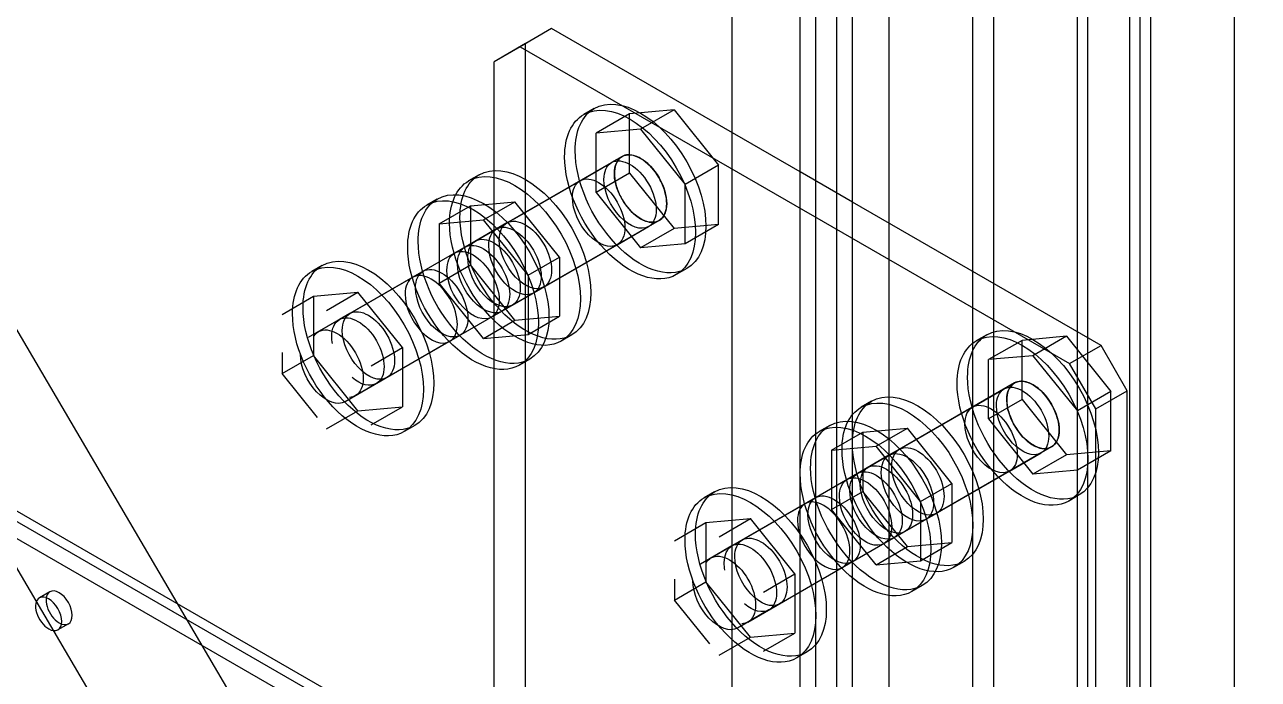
# Model space of a CAD drawing. Extents: x 0 to 316, y 0 to 723.
# Drawn here: x 187.24 to 220.58, y 220.55 to 238.26 of the extents above; entities that cross this region are included whole.
import ezdxf

# ---------------------------------------------------------------- set-up
doc = ezdxf.new("R2010")
doc.units = 0
doc.layers.get('0').update_dxf_attribs({"linetype": 'CONTINUOUS'})

msp = doc.modelspace()

# ---------------------------------------------------------------- linework, layer by layer
at = {"color": 253}
for p, q in [((212.86, 205.456), (212.86, 384.433)), ((213.426, 205.456), (213.426, 384.433)), ((215.689, 204.149), (215.689, 383.127)), ((215.689, 203.823), (215.689, 382.799)), ((217.103, 203.006), (217.103, 381.984)), ((217.668, 203.006), (217.668, 381.984)), ((206.354, 201.701), (206.354, 380.675)), ((219.931, 201.701), (219.931, 380.675)), ((99.0713, 379.917), (297.841, 41.1028)), ((96.2424, 378.284), (295.013, 39.4698)), ((210.597, 199.251), (210.597, 378.227)), ((215.972, 207.742), (215.972, 257.549)), ((209.183, 200.068), (209.183, 254.445)), ((208.617, 200.068), (208.617, 253.792)), ((217.386, 206.925), (217.386, 252.479)), ((206.354, 201.373), (206.354, 248.555)), ((208.194, 234.279), (208.194, 245.422)), ((209.608, 233.462), (209.608, 243.01)), ((210.597, 198.924), (210.597, 241.323)), ((201.476, 238.157), (200.627, 237.666)), ((201.476, 238.157), (200.769, 237.749)), ((208.194, 234.279), (201.476, 238.157)), ((200.769, 237.749), (199.92, 237.258)), ((200.769, 212.437), (200.769, 237.749)), ((200.627, 237.666), (199.92, 237.258)), ((200.627, 237.666), (215.477, 229.093)), ((212.86, 197.618), (212.86, 237.466)), ((199.92, 211.948), (199.92, 237.258)), ((213.426, 197.618), (213.426, 236.502)), ((202.63, 235.995), (202.347, 235.831)), ((203.583, 235.847), (202.678, 235.325)), ((204.785, 235.955), (203.583, 235.847)), ((203.583, 234.244), (203.583, 235.847)), ((204.785, 235.955), (203.879, 235.432)), ((204.785, 235.955), (205.988, 234.459)), ((203.879, 235.432), (202.678, 235.325)), ((203.879, 235.432), (205.082, 233.937)), ((202.678, 233.722), (202.678, 235.325)), ((203.381, 234.695), (197.724, 231.429)), ((202.249, 234.042), (203.097, 234.532)), ((203.381, 234.695), (203.097, 234.532)), ((205.988, 234.459), (205.082, 233.937)), ((205.988, 232.857), (205.988, 234.459)), ((199.519, 234.198), (199.235, 234.035)), ((203.583, 234.244), (202.678, 233.722)), ((203.583, 234.244), (204.785, 232.749)), ((209.608, 233.462), (208.194, 234.279)), ((208.194, 207.334), (208.194, 234.279)), ((199.42, 232.409), (202.249, 234.042)), ((202.678, 233.722), (203.879, 232.227)), ((205.082, 232.335), (205.082, 233.937)), ((198.388, 233.545), (198.104, 233.382)), ((199.283, 233.365), (200.485, 233.473)), ((199.638, 232.982), (200.485, 233.473)), ((201.688, 231.977), (200.485, 233.473)), ((209.608, 206.517), (209.608, 233.462)), ((216.326, 229.584), (209.608, 233.462)), ((198.435, 232.875), (199.283, 233.365)), ((199.283, 233.365), (199.283, 231.763)), ((198.435, 232.875), (199.638, 232.982)), ((198.435, 232.875), (198.435, 231.272)), ((204.38, 232.963), (198.723, 229.697)), ((199.987, 232.736), (199.137, 232.246)), ((200.84, 231.487), (199.638, 232.982)), ((200.269, 232.9), (199.987, 232.736)), ((203.248, 232.31), (204.097, 232.8)), ((204.785, 232.749), (203.879, 232.227)), ((204.38, 232.963), (204.097, 232.8)), ((205.988, 232.857), (204.785, 232.749)), ((205.988, 232.857), (205.082, 232.335)), ((199.137, 232.246), (198.855, 232.082)), ((200.42, 230.677), (203.248, 232.31)), ((205.082, 232.335), (203.879, 232.227)), ((195.276, 231.749), (194.994, 231.585)), ((198.435, 231.272), (199.283, 231.763)), ((200.485, 230.268), (199.283, 231.763)), ((200.84, 231.487), (201.688, 231.977)), ((201.688, 231.977), (201.688, 230.375)), ((197.724, 231.429), (194.895, 229.796)), ((195.177, 229.959), (198.006, 231.593)), ((200.84, 231.487), (200.84, 229.884)), ((205.131, 231.665), (204.847, 231.501)), ((199.638, 229.777), (198.435, 231.272)), ((201.269, 231.167), (200.986, 231.003)), ((194.193, 230.426), (195.041, 230.915)), ((195.041, 230.915), (196.244, 231.024)), ((195.041, 230.915), (195.041, 229.314)), ((195.395, 230.533), (196.244, 231.024)), ((197.445, 229.527), (196.244, 231.024)), ((200.986, 231.003), (200.138, 230.513)), ((196.026, 230.449), (195.743, 230.287)), ((200.138, 230.513), (199.854, 230.35)), ((195.743, 230.287), (194.895, 229.796)), ((199.638, 229.777), (200.485, 230.268)), ((200.485, 230.268), (201.688, 230.375)), ((200.84, 229.884), (201.688, 230.375)), ((196.178, 228.228), (199.007, 229.861)), ((199.638, 229.777), (200.84, 229.884)), ((202.019, 229.868), (201.737, 229.704)), ((213.236, 229.871), (212.954, 229.708)), ((214.19, 229.723), (213.285, 229.201)), ((215.392, 229.832), (214.19, 229.723)), ((214.19, 228.121), (214.19, 229.723)), ((215.392, 229.832), (214.486, 229.308)), ((215.392, 229.832), (216.593, 228.335)), ((194.193, 229.391), (194.193, 228.823)), ((198.723, 229.697), (195.895, 228.064)), ((196.596, 229.037), (197.445, 229.527)), ((197.445, 229.527), (197.445, 227.925)), ((215.477, 229.093), (216.326, 229.584)), ((217.033, 228.359), (216.326, 229.584)), ((194.193, 228.823), (195.041, 229.314)), ((196.244, 227.817), (195.041, 229.314)), ((200.888, 229.215), (200.605, 229.05)), ((214.486, 229.308), (213.285, 229.201)), ((213.285, 227.598), (213.285, 229.201)), ((214.486, 229.308), (215.689, 227.813)), ((216.184, 227.87), (215.477, 229.093)), ((195.148, 227.633), (194.193, 228.823)), ((197.026, 228.717), (196.744, 228.554)), ((196.744, 228.554), (195.895, 228.064)), ((213.987, 228.571), (208.329, 225.305)), ((212.856, 227.918), (213.703, 228.408)), ((213.987, 228.571), (213.703, 228.408)), ((181.379, 228.367), (213.34, 209.915)), ((210.125, 228.075), (209.842, 227.911)), ((214.19, 228.121), (213.285, 227.598)), ((214.19, 228.121), (215.392, 226.625)), ((216.593, 228.335), (215.689, 227.813)), ((216.184, 227.87), (217.033, 228.359)), ((216.593, 226.733), (216.593, 228.335)), ((217.033, 203.047), (217.033, 228.359)), ((195.395, 227.327), (196.244, 227.817)), ((196.244, 227.817), (197.445, 227.925)), ((196.596, 227.435), (197.445, 227.925)), ((210.027, 226.285), (212.856, 227.918)), ((215.689, 226.211), (215.689, 227.813)), ((216.184, 202.558), (216.184, 227.87)), ((197.776, 227.417), (197.493, 227.255)), ((208.995, 227.422), (208.711, 227.258)), ((213.285, 227.598), (214.486, 226.102)), ((209.042, 226.751), (209.89, 227.241)), ((209.89, 227.241), (211.092, 227.349)), ((209.89, 227.241), (209.89, 225.638)), ((210.245, 226.859), (211.092, 227.349)), ((212.295, 225.854), (211.092, 227.349)), ((209.042, 226.751), (210.245, 226.859)), ((209.042, 226.751), (209.042, 225.148)), ((214.986, 226.839), (209.33, 223.573)), ((211.446, 225.363), (210.245, 226.859)), ((210.876, 226.775), (210.593, 226.613)), ((214.986, 226.839), (214.704, 226.676)), ((216.593, 226.733), (215.392, 226.625)), ((216.593, 226.733), (215.689, 226.211)), ((210.593, 226.613), (209.744, 226.122)), ((213.855, 226.186), (214.704, 226.676)), ((215.392, 226.625), (214.486, 226.102)), ((209.744, 226.122), (209.462, 225.958)), ((211.027, 224.553), (213.855, 226.186)), ((215.689, 226.211), (214.486, 226.102)), ((211.446, 225.363), (212.295, 225.854)), ((212.295, 225.854), (212.295, 224.251)), ((205.883, 225.625), (205.599, 225.461)), ((205.784, 223.836), (208.613, 225.469)), ((209.042, 225.148), (209.89, 225.638)), ((211.092, 224.143), (209.89, 225.638)), ((215.736, 225.541), (215.453, 225.377)), ((219.931, 201.373), (219.931, 225.414)), ((207.841, 212.802), (186.628, 225.049)), ((208.329, 225.305), (205.501, 223.672)), ((210.245, 223.653), (209.042, 225.148)), ((211.446, 225.363), (211.446, 223.76)), ((204.8, 224.302), (205.648, 224.792)), ((205.648, 224.792), (206.851, 224.9)), ((205.648, 224.792), (205.648, 223.19)), ((206.001, 224.409), (206.851, 224.9)), ((208.052, 223.405), (206.851, 224.9)), ((211.592, 224.881), (210.743, 224.39)), ((211.875, 225.043), (211.592, 224.881)), ((207.641, 212.456), (186.428, 224.703)), ((210.743, 224.39), (210.461, 224.226)), ((206.35, 224.163), (205.501, 223.672)), ((206.633, 224.325), (206.35, 224.163)), ((210.245, 223.653), (211.092, 224.143)), ((211.092, 224.143), (212.295, 224.251)), ((211.446, 223.76), (212.295, 224.251)), ((206.784, 222.104), (209.612, 223.737)), ((210.245, 223.653), (211.446, 223.76)), ((212.626, 223.744), (212.342, 223.581)), ((209.33, 223.573), (206.502, 221.94)), ((207.203, 222.914), (208.052, 223.405)), ((208.052, 223.405), (208.052, 221.801)), ((204.8, 223.267), (204.8, 222.699)), ((204.8, 222.699), (205.648, 223.19)), ((206.851, 221.693), (205.648, 223.19)), ((211.495, 223.092), (211.211, 222.927)), ((187.916, 222.922), (187.634, 222.758)), ((205.755, 221.51), (204.8, 222.699)), ((207.349, 222.431), (206.502, 221.94)), ((207.633, 222.593), (207.349, 222.431)), ((188.416, 222.056), (188.134, 221.892)), ((206.851, 221.693), (208.052, 221.801)), ((207.203, 221.312), (208.052, 221.801)), ((206.001, 221.203), (206.851, 221.693)), ((208.383, 221.294), (208.1, 221.131))]:
    msp.add_line(p, q, dxfattribs=at)
for points in [[(202.63, 235.995), (203.32, 236.393), (204.44, 235.747), (205.131, 234.55)], [(202.347, 235.831), (203.037, 236.23), (204.156, 235.584), (204.847, 234.388)], [(201.829, 234.687), (201.829, 235.228), (202.016, 235.639), (202.347, 235.831)], [(202.113, 234.849), (202.113, 235.391), (202.299, 235.803), (202.63, 235.995)], [(203.204, 232.335), (202.543, 233.032), (202.113, 234.024), (202.113, 234.849)], [(203.381, 234.695), (203.656, 234.855), (204.104, 234.596), (204.38, 234.118)], [(203.744, 234.709), (203.606, 234.757), (203.48, 234.753), (203.381, 234.695)], [(199.235, 234.035), (199.926, 234.433), (201.046, 233.787), (201.737, 232.591)], [(199.519, 234.198), (200.21, 234.597), (201.329, 233.951), (202.019, 232.755)], [(202.92, 232.17), (202.26, 232.868), (201.829, 233.861), (201.829, 234.687)], [(202.89, 234.074), (202.89, 234.291), (202.964, 234.455), (203.097, 234.532)], [(202.89, 234.074), (202.89, 234.291), (202.964, 234.455), (203.097, 234.532)], [(203.097, 234.532), (203.374, 234.691), (203.822, 234.433), (204.097, 233.955)], [(203.097, 234.532), (203.374, 234.691), (203.822, 234.433), (204.097, 233.955)], [(203.172, 234.237), (203.172, 234.454), (203.247, 234.619), (203.381, 234.695)], [(203.211, 234.48), (203.186, 234.41), (203.172, 234.327), (203.172, 234.237)], [(203.346, 234.673), (203.287, 234.629), (203.241, 234.563), (203.211, 234.48)], [(203.381, 234.695), (203.368, 234.688), (203.357, 234.681), (203.346, 234.673)], [(204.016, 234.553), (203.926, 234.625), (203.834, 234.677), (203.744, 234.709)], [(204.413, 234.057), (204.311, 234.254), (204.17, 234.429), (204.016, 234.553)], [(204.847, 234.388), (205.537, 233.192), (205.537, 231.899), (204.847, 231.501)], [(205.131, 234.55), (205.82, 233.355), (205.82, 232.063), (205.131, 231.665)], [(199.001, 233.054), (199.001, 233.595), (199.187, 234.006), (199.519, 234.198)], [(202.249, 234.042), (202.525, 234.202), (202.972, 233.943), (203.248, 233.464)], [(202.249, 234.042), (202.525, 234.202), (202.972, 233.943), (203.248, 233.464)], [(203.327, 233.068), (203.062, 233.347), (202.89, 233.744), (202.89, 234.074)], [(203.327, 233.068), (203.062, 233.347), (202.89, 233.744), (202.89, 234.074)], [(203.609, 233.232), (203.345, 233.51), (203.172, 233.907), (203.172, 234.237)], [(203.172, 234.237), (203.172, 234.147), (203.186, 234.05), (203.211, 233.95)], [(204.38, 234.118), (204.657, 233.639), (204.657, 233.123), (204.38, 232.963)], [(204.549, 233.708), (204.519, 233.826), (204.473, 233.944), (204.413, 234.057)], [(198.104, 233.382), (198.795, 233.78), (199.915, 233.134), (200.605, 231.938)], [(198.388, 233.545), (199.078, 233.944), (200.197, 233.298), (200.888, 232.102)], [(198.719, 232.89), (198.719, 233.431), (198.905, 233.843), (199.235, 234.035)], [(202.041, 233.584), (202.041, 233.801), (202.116, 233.966), (202.249, 234.042)], [(202.041, 233.584), (202.041, 233.801), (202.116, 233.966), (202.249, 234.042)], [(203.211, 233.95), (203.241, 233.834), (203.287, 233.715), (203.346, 233.601)], [(204.097, 233.955), (204.373, 233.477), (204.373, 232.959), (204.097, 232.8)], [(204.097, 233.955), (204.373, 233.477), (204.373, 232.959), (204.097, 232.8)], [(197.87, 232.4), (197.87, 232.942), (198.056, 233.353), (198.388, 233.545)], [(202.478, 232.578), (202.213, 232.857), (202.041, 233.253), (202.041, 233.584)], [(202.478, 232.578), (202.213, 232.857), (202.041, 233.253), (202.041, 233.584)], [(203.248, 233.464), (203.525, 232.986), (203.525, 232.47), (203.248, 232.31)], [(203.248, 233.464), (203.525, 232.986), (203.525, 232.47), (203.248, 232.31)], [(203.346, 233.601), (203.449, 233.404), (203.59, 233.23), (203.744, 233.106)], [(204.549, 233.178), (204.6, 233.32), (204.6, 233.507), (204.549, 233.708)], [(197.587, 232.237), (197.587, 232.778), (197.773, 233.19), (198.104, 233.382)], [(200.092, 230.537), (199.431, 231.235), (199.001, 232.228), (199.001, 233.054)], [(200.269, 232.9), (200.545, 233.058), (200.992, 232.8), (201.269, 232.322)], [(204.097, 232.8), (203.895, 232.683), (203.591, 232.789), (203.327, 233.068)], [(204.097, 232.8), (203.895, 232.683), (203.591, 232.789), (203.327, 233.068)], [(204.38, 232.963), (204.178, 232.847), (203.874, 232.952), (203.609, 233.232)], [(203.744, 233.106), (203.834, 233.034), (203.926, 232.981), (204.016, 232.949)], [(204.413, 232.985), (204.473, 233.031), (204.519, 233.095), (204.549, 233.178)], [(199.81, 230.375), (199.149, 231.071), (198.719, 232.064), (198.719, 232.89)], [(199.778, 232.278), (199.778, 232.494), (199.853, 232.66), (199.987, 232.736)], [(199.778, 232.278), (199.778, 232.494), (199.853, 232.66), (199.987, 232.736)], [(199.987, 232.736), (200.262, 232.895), (200.71, 232.636), (200.986, 232.158)], [(199.987, 232.736), (200.262, 232.895), (200.71, 232.636), (200.986, 232.158)], [(200.062, 232.441), (200.062, 232.658), (200.136, 232.822), (200.269, 232.9)], [(202.019, 232.755), (202.709, 231.559), (202.709, 230.266), (202.019, 229.868)], [(204.016, 232.949), (204.154, 232.901), (204.281, 232.906), (204.38, 232.963)], [(204.38, 232.963), (204.392, 232.97), (204.403, 232.977), (204.413, 232.985)], [(198.961, 229.884), (198.3, 230.582), (197.87, 231.575), (197.87, 232.4)], [(199.137, 232.246), (199.413, 232.405), (199.861, 232.147), (200.138, 231.669)], [(199.137, 232.246), (199.413, 232.405), (199.861, 232.147), (200.138, 231.669)], [(199.213, 231.951), (199.213, 232.168), (199.288, 232.333), (199.42, 232.409)], [(199.42, 232.409), (199.695, 232.569), (200.144, 232.31), (200.42, 231.831)], [(200.498, 231.435), (200.235, 231.714), (200.062, 232.111), (200.062, 232.441)], [(201.737, 232.591), (202.426, 231.395), (202.426, 230.104), (201.737, 229.704)], [(203.248, 232.31), (203.047, 232.194), (202.742, 232.299), (202.478, 232.578)], [(203.248, 232.31), (203.047, 232.194), (202.742, 232.299), (202.478, 232.578)], [(195.276, 231.749), (195.967, 232.147), (197.086, 231.501), (197.776, 230.305)], [(198.679, 229.722), (198.017, 230.418), (197.587, 231.411), (197.587, 232.237)], [(198.647, 231.625), (198.647, 231.841), (198.721, 232.006), (198.855, 232.082)], [(198.855, 232.082), (199.131, 232.242), (199.578, 231.983), (199.854, 231.505)], [(198.931, 231.787), (198.931, 232.005), (199.005, 232.169), (199.137, 232.246)], [(198.931, 231.787), (198.931, 232.005), (199.005, 232.169), (199.137, 232.246)], [(200.215, 231.271), (199.951, 231.55), (199.778, 231.947), (199.778, 232.278)], [(200.215, 231.271), (199.951, 231.55), (199.778, 231.947), (199.778, 232.278)], [(200.888, 232.102), (201.578, 230.905), (201.578, 229.613), (200.888, 229.215)], [(200.986, 232.158), (201.263, 231.68), (201.263, 231.163), (200.986, 231.003)], [(200.986, 232.158), (201.263, 231.68), (201.263, 231.163), (200.986, 231.003)], [(201.269, 232.322), (201.545, 231.844), (201.545, 231.326), (201.269, 231.167)], [(204.847, 231.501), (204.341, 231.209), (203.582, 231.473), (202.92, 232.17)], [(205.131, 231.665), (204.625, 231.372), (203.864, 231.637), (203.204, 232.335)], [(194.758, 230.604), (194.758, 231.145), (194.944, 231.557), (195.276, 231.749)], [(194.994, 231.585), (195.684, 231.985), (196.803, 231.337), (197.493, 230.142)], [(198.006, 231.593), (198.282, 231.752), (198.73, 231.494), (199.007, 231.016)], [(199.366, 230.782), (199.103, 231.06), (198.931, 231.457), (198.931, 231.787)], [(199.366, 230.782), (199.103, 231.06), (198.931, 231.457), (198.931, 231.787)], [(199.65, 230.945), (199.386, 231.224), (199.213, 231.621), (199.213, 231.951)], [(200.42, 231.831), (200.696, 231.353), (200.696, 230.837), (200.42, 230.677)], [(200.605, 231.938), (201.296, 230.743), (201.296, 229.45), (200.605, 229.05)], [(194.476, 230.441), (194.476, 230.983), (194.662, 231.395), (194.994, 231.585)], [(197.724, 231.429), (197.59, 231.352), (197.516, 231.188), (197.516, 230.972)], [(198.723, 230.852), (198.447, 231.33), (197.999, 231.589), (197.724, 231.429)], [(197.799, 231.136), (197.799, 231.352), (197.874, 231.516), (198.006, 231.593)], [(199.084, 230.619), (198.819, 230.897), (198.647, 231.294), (198.647, 231.625)], [(199.854, 231.505), (200.131, 231.027), (200.131, 230.51), (199.854, 230.35)], [(200.138, 231.669), (200.414, 231.191), (200.414, 230.674), (200.138, 230.513)], [(200.138, 231.669), (200.414, 231.191), (200.414, 230.674), (200.138, 230.513)], [(201.269, 231.167), (201.067, 231.05), (200.762, 231.156), (200.498, 231.435)], [(198.235, 230.128), (197.972, 230.407), (197.799, 230.805), (197.799, 231.136)], [(200.986, 231.003), (200.784, 230.887), (200.48, 230.992), (200.215, 231.271)], [(200.986, 231.003), (200.784, 230.887), (200.48, 230.992), (200.215, 231.271)], [(197.516, 230.972), (197.516, 230.641), (197.688, 230.244), (197.952, 229.966)], [(198.723, 229.697), (199, 229.857), (199, 230.373), (198.723, 230.852)], [(199.007, 231.016), (199.282, 230.537), (199.282, 230.021), (199.007, 229.861)], [(200.138, 230.513), (199.935, 230.397), (199.631, 230.502), (199.366, 230.782)], [(200.138, 230.513), (199.935, 230.397), (199.631, 230.502), (199.366, 230.782)], [(200.42, 230.677), (200.218, 230.561), (199.914, 230.666), (199.65, 230.945)], [(195.567, 227.925), (194.905, 228.622), (194.476, 229.616), (194.476, 230.441)], [(195.85, 228.089), (195.189, 228.785), (194.758, 229.778), (194.758, 230.604)], [(195.743, 230.287), (196.019, 230.445), (196.467, 230.188), (196.744, 229.709)], [(195.743, 230.287), (196.019, 230.445), (196.467, 230.188), (196.744, 229.709)], [(195.819, 229.992), (195.819, 230.208), (195.894, 230.373), (196.026, 230.449)], [(196.026, 230.449), (196.301, 230.609), (196.749, 230.35), (197.026, 229.872)], [(199.854, 230.35), (199.653, 230.233), (199.348, 230.339), (199.084, 230.619)], [(202.019, 229.868), (201.513, 229.576), (200.753, 229.84), (200.092, 230.537)], [(195.177, 229.959), (195.454, 230.12), (195.902, 229.861), (196.178, 229.383)], [(195.537, 229.828), (195.537, 230.046), (195.611, 230.21), (195.743, 230.287)], [(195.537, 229.828), (195.537, 230.046), (195.611, 230.21), (195.743, 230.287)], [(197.493, 230.142), (198.184, 228.946), (198.184, 227.653), (197.493, 227.255)], [(197.776, 230.305), (198.466, 229.11), (198.466, 227.817), (197.776, 227.417)], [(199.007, 229.861), (198.804, 229.744), (198.5, 229.85), (198.235, 230.128)], [(201.737, 229.704), (201.231, 229.412), (200.47, 229.678), (199.81, 230.375)], [(212.954, 229.708), (213.644, 230.106), (214.763, 229.46), (215.453, 228.264)], [(213.236, 229.871), (213.927, 230.269), (215.046, 229.624), (215.736, 228.428)], [(195.057, 229.842), (195.089, 229.893), (195.13, 229.932), (195.177, 229.959)], [(195.555, 229.634), (195.542, 229.701), (195.537, 229.766), (195.537, 229.828)], [(195.555, 229.634), (195.542, 229.701), (195.537, 229.766), (195.537, 229.828)], [(196.256, 228.986), (195.991, 229.264), (195.819, 229.661), (195.819, 229.992)], [(197.026, 229.872), (197.302, 229.394), (197.302, 228.877), (197.026, 228.717)], [(197.952, 229.966), (198.217, 229.686), (198.521, 229.58), (198.723, 229.697)], [(200.605, 229.05), (200.099, 228.76), (199.339, 229.024), (198.679, 229.722)], [(200.888, 229.215), (200.382, 228.924), (199.621, 229.187), (198.961, 229.884)], [(212.719, 228.727), (212.719, 229.267), (212.906, 229.679), (213.236, 229.871)], [(196.178, 229.383), (196.453, 228.904), (196.453, 228.388), (196.178, 228.228)], [(196.744, 229.709), (197.019, 229.23), (197.019, 228.713), (196.744, 228.554)], [(196.744, 229.709), (197.019, 229.23), (197.019, 228.713), (196.744, 228.554)], [(212.436, 228.563), (212.436, 229.104), (212.622, 229.517), (212.954, 229.708)], [(195.125, 228.333), (194.86, 228.611), (194.688, 229.008), (194.688, 229.339)], [(196.744, 228.554), (196.57, 228.454), (196.321, 228.516), (196.084, 228.717)], [(196.744, 228.554), (196.57, 228.454), (196.321, 228.516), (196.084, 228.717)], [(197.026, 228.717), (196.824, 228.6), (196.519, 228.706), (196.256, 228.986)], [(213.809, 226.211), (213.149, 226.908), (212.719, 227.9), (212.719, 228.727)], [(213.987, 228.571), (214.263, 228.731), (214.711, 228.472), (214.986, 227.994)], [(210.125, 228.075), (210.815, 228.473), (211.935, 227.827), (212.626, 226.631)], [(213.527, 226.048), (212.867, 226.744), (212.436, 227.737), (212.436, 228.563)], [(213.497, 227.951), (213.497, 228.167), (213.571, 228.331), (213.703, 228.408)], [(213.497, 227.951), (213.497, 228.167), (213.571, 228.331), (213.703, 228.408)], [(213.703, 228.408), (213.981, 228.567), (214.428, 228.309), (214.704, 227.831)], [(213.703, 228.408), (213.981, 228.567), (214.428, 228.309), (214.704, 227.831)], [(213.779, 228.114), (213.779, 228.33), (213.854, 228.495), (213.987, 228.571)], [(213.953, 228.549), (213.894, 228.505), (213.848, 228.439), (213.818, 228.358)], [(213.987, 228.571), (213.975, 228.565), (213.964, 228.557), (213.953, 228.549)], [(214.351, 228.585), (214.213, 228.633), (214.086, 228.629), (213.987, 228.571)], [(214.623, 228.428), (214.533, 228.501), (214.441, 228.553), (214.351, 228.585)], [(215.019, 227.933), (214.916, 228.13), (214.777, 228.304), (214.623, 228.428)], [(215.736, 228.428), (216.426, 227.232), (216.426, 225.939), (215.736, 225.541)], [(195.895, 228.064), (195.693, 227.947), (195.388, 228.053), (195.125, 228.333)], [(197.776, 227.417), (197.27, 227.127), (196.51, 227.391), (195.85, 228.089)], [(196.178, 228.228), (196.129, 228.2), (196.076, 228.184), (196.016, 228.181)], [(209.608, 226.93), (209.608, 227.471), (209.794, 227.884), (210.125, 228.075)], [(209.842, 227.911), (210.532, 228.309), (211.651, 227.663), (212.342, 226.467)], [(212.856, 227.918), (213.131, 228.078), (213.579, 227.819), (213.855, 227.342)], [(212.856, 227.918), (213.131, 228.078), (213.579, 227.819), (213.855, 227.342)], [(213.818, 228.358), (213.793, 228.286), (213.779, 228.205), (213.779, 228.114)], [(214.216, 227.108), (213.952, 227.386), (213.779, 227.783), (213.779, 228.114)], [(213.779, 228.114), (213.779, 228.024), (213.793, 227.926), (213.818, 227.827)], [(215.453, 228.264), (216.144, 227.068), (216.144, 225.775), (215.453, 225.377)], [(197.493, 227.255), (196.988, 226.963), (196.227, 227.227), (195.567, 227.925)], [(208.995, 227.422), (209.684, 227.819), (210.804, 227.174), (211.495, 225.977)], [(209.325, 226.766), (209.325, 227.309), (209.512, 227.719), (209.842, 227.911)], [(212.648, 227.461), (212.648, 227.677), (212.722, 227.842), (212.856, 227.918)], [(212.648, 227.461), (212.648, 227.677), (212.722, 227.842), (212.856, 227.918)], [(213.934, 226.945), (213.669, 227.223), (213.497, 227.62), (213.497, 227.951)], [(213.934, 226.945), (213.669, 227.223), (213.497, 227.62), (213.497, 227.951)], [(213.818, 227.827), (213.848, 227.71), (213.894, 227.591), (213.953, 227.477)], [(214.704, 227.831), (214.98, 227.353), (214.98, 226.835), (214.704, 226.676)], [(214.704, 227.831), (214.98, 227.353), (214.98, 226.835), (214.704, 226.676)], [(214.986, 227.994), (215.263, 227.517), (215.263, 226.999), (214.986, 226.839)], [(215.156, 227.584), (215.126, 227.701), (215.08, 227.82), (215.019, 227.933)], [(208.476, 226.277), (208.476, 226.818), (208.662, 227.229), (208.995, 227.422)], [(208.711, 227.258), (209.401, 227.656), (210.52, 227.01), (211.211, 225.814)], [(213.085, 226.454), (212.82, 226.733), (212.648, 227.13), (212.648, 227.461)], [(213.085, 226.454), (212.82, 226.733), (212.648, 227.13), (212.648, 227.461)], [(213.953, 227.477), (214.056, 227.28), (214.197, 227.106), (214.351, 226.982)], [(215.156, 227.054), (215.207, 227.196), (215.207, 227.383), (215.156, 227.584)], [(208.194, 226.113), (208.194, 226.654), (208.38, 227.066), (208.711, 227.258)], [(213.855, 227.342), (214.132, 226.862), (214.132, 226.345), (213.855, 226.186)], [(213.855, 227.342), (214.132, 226.862), (214.132, 226.345), (213.855, 226.186)], [(214.986, 226.839), (214.784, 226.722), (214.481, 226.828), (214.216, 227.108)], [(215.019, 226.861), (215.08, 226.906), (215.126, 226.971), (215.156, 227.054)], [(210.415, 224.251), (209.755, 224.948), (209.325, 225.942), (209.325, 226.766)], [(210.699, 224.415), (210.038, 225.111), (209.608, 226.104), (209.608, 226.93)], [(210.593, 226.613), (210.869, 226.771), (211.317, 226.514), (211.592, 226.034)], [(210.593, 226.613), (210.869, 226.771), (211.317, 226.514), (211.592, 226.034)], [(210.668, 226.318), (210.668, 226.534), (210.743, 226.698), (210.876, 226.775)], [(210.876, 226.775), (211.151, 226.934), (211.599, 226.676), (211.875, 226.198)], [(214.704, 226.676), (214.501, 226.559), (214.197, 226.665), (213.934, 226.945)], [(214.704, 226.676), (214.501, 226.559), (214.197, 226.665), (213.934, 226.945)], [(214.351, 226.982), (214.441, 226.911), (214.533, 226.857), (214.623, 226.827)], [(214.623, 226.827), (214.761, 226.777), (214.887, 226.782), (214.986, 226.839)], [(214.986, 226.839), (214.999, 226.846), (215.01, 226.853), (215.019, 226.861)], [(210.027, 226.285), (210.302, 226.445), (210.75, 226.186), (211.027, 225.709)], [(210.385, 226.154), (210.385, 226.37), (210.459, 226.536), (210.593, 226.613)], [(210.385, 226.154), (210.385, 226.37), (210.459, 226.536), (210.593, 226.613)], [(212.342, 226.467), (213.032, 225.272), (213.032, 223.979), (212.342, 223.581)], [(212.626, 226.631), (213.316, 225.435), (213.316, 224.142), (212.626, 223.744)], [(213.855, 226.186), (213.652, 226.07), (213.349, 226.175), (213.085, 226.454)], [(213.855, 226.186), (213.652, 226.07), (213.349, 226.175), (213.085, 226.454)], [(209.284, 223.598), (208.624, 224.294), (208.194, 225.287), (208.194, 226.113)], [(209.568, 223.76), (208.907, 224.458), (208.476, 225.451), (208.476, 226.277)], [(209.462, 225.958), (209.737, 226.118), (210.185, 225.859), (210.461, 225.381)], [(209.536, 225.665), (209.536, 225.881), (209.612, 226.045), (209.744, 226.122)], [(209.536, 225.665), (209.536, 225.881), (209.612, 226.045), (209.744, 226.122)], [(209.744, 226.122), (210.02, 226.281), (210.468, 226.023), (210.743, 225.545)], [(209.744, 226.122), (210.02, 226.281), (210.468, 226.023), (210.743, 225.545)], [(209.82, 225.828), (209.82, 226.044), (209.895, 226.209), (210.027, 226.285)], [(210.822, 225.148), (210.557, 225.426), (210.385, 225.825), (210.385, 226.154)], [(210.822, 225.148), (210.557, 225.426), (210.385, 225.825), (210.385, 226.154)], [(211.104, 225.311), (210.84, 225.59), (210.668, 225.987), (210.668, 226.318)], [(211.875, 226.198), (212.152, 225.72), (212.152, 225.202), (211.875, 225.043)], [(215.453, 225.377), (214.948, 225.085), (214.188, 225.349), (213.527, 226.048)], [(215.736, 225.541), (215.231, 225.249), (214.471, 225.513), (213.809, 226.211)], [(205.599, 225.461), (206.29, 225.86), (207.41, 225.214), (208.1, 224.018)], [(205.883, 225.625), (206.574, 226.023), (207.692, 225.377), (208.383, 224.181)], [(209.254, 225.501), (209.254, 225.717), (209.328, 225.883), (209.462, 225.958)], [(210.256, 224.821), (209.992, 225.1), (209.82, 225.497), (209.82, 225.828)], [(211.211, 225.814), (211.901, 224.619), (211.901, 223.326), (211.211, 222.927)], [(211.495, 225.977), (212.185, 224.783), (212.185, 223.489), (211.495, 223.092)], [(211.592, 226.034), (211.869, 225.556), (211.869, 225.039), (211.592, 224.881)], [(211.592, 226.034), (211.869, 225.556), (211.869, 225.039), (211.592, 224.881)], [(205.082, 224.317), (205.082, 224.859), (205.268, 225.271), (205.599, 225.461)], [(205.365, 224.48), (205.365, 225.021), (205.551, 225.433), (205.883, 225.625)], [(209.33, 224.728), (209.054, 225.206), (208.606, 225.465), (208.329, 225.305)], [(208.405, 225.012), (208.405, 225.228), (208.481, 225.392), (208.613, 225.469)], [(208.613, 225.469), (208.889, 225.629), (209.337, 225.37), (209.612, 224.892)], [(209.69, 224.495), (209.426, 224.773), (209.254, 225.17), (209.254, 225.501)], [(209.973, 224.659), (209.708, 224.937), (209.536, 225.334), (209.536, 225.665)], [(209.973, 224.659), (209.708, 224.937), (209.536, 225.334), (209.536, 225.665)], [(210.461, 225.381), (210.738, 224.903), (210.738, 224.386), (210.461, 224.226)], [(210.743, 225.545), (211.02, 225.067), (211.02, 224.55), (210.743, 224.39)], [(210.743, 225.545), (211.02, 225.067), (211.02, 224.55), (210.743, 224.39)], [(211.027, 225.709), (211.303, 225.229), (211.303, 224.712), (211.027, 224.553)], [(208.329, 225.305), (208.197, 225.229), (208.122, 225.064), (208.122, 224.849)], [(211.592, 224.881), (211.39, 224.764), (211.086, 224.87), (210.822, 225.148)], [(211.592, 224.881), (211.39, 224.764), (211.086, 224.87), (210.822, 225.148)], [(211.875, 225.043), (211.674, 224.926), (211.369, 225.032), (211.104, 225.311)], [(208.122, 224.849), (208.122, 224.517), (208.294, 224.12), (208.559, 223.842)], [(208.842, 224.004), (208.578, 224.283), (208.405, 224.681), (208.405, 225.012)], [(209.33, 223.573), (209.606, 223.733), (209.606, 224.251), (209.33, 224.728)], [(209.612, 224.892), (209.889, 224.414), (209.889, 223.897), (209.612, 223.737)], [(211.027, 224.553), (210.825, 224.437), (210.52, 224.542), (210.256, 224.821)], [(206.456, 221.965), (205.796, 222.662), (205.365, 223.654), (205.365, 224.48)], [(206.633, 224.325), (206.908, 224.485), (207.356, 224.226), (207.633, 223.748)], [(210.461, 224.226), (210.258, 224.11), (209.955, 224.215), (209.69, 224.495)], [(210.743, 224.39), (210.542, 224.273), (210.238, 224.379), (209.973, 224.659)], [(210.743, 224.39), (210.542, 224.273), (210.238, 224.379), (209.973, 224.659)], [(212.626, 223.744), (212.12, 223.452), (211.359, 223.716), (210.699, 224.415)], [(206.174, 221.801), (205.512, 222.498), (205.082, 223.492), (205.082, 224.317)], [(206.142, 223.704), (206.142, 223.921), (206.218, 224.087), (206.35, 224.163)], [(206.142, 223.704), (206.142, 223.921), (206.218, 224.087), (206.35, 224.163)], [(206.35, 224.163), (206.626, 224.323), (207.073, 224.064), (207.349, 223.585)], [(206.35, 224.163), (206.626, 224.323), (207.073, 224.064), (207.349, 223.585)], [(206.426, 223.868), (206.426, 224.084), (206.5, 224.25), (206.633, 224.325)], [(208.383, 224.181), (209.073, 222.986), (209.073, 221.693), (208.383, 221.294)], [(212.342, 223.581), (211.837, 223.289), (211.077, 223.554), (210.415, 224.251)], [(205.662, 223.719), (205.696, 223.77), (205.737, 223.809), (205.784, 223.836)], [(205.784, 223.836), (206.061, 223.996), (206.509, 223.737), (206.784, 223.259)], [(206.861, 222.862), (206.598, 223.14), (206.426, 223.537), (206.426, 223.868)], [(207.633, 223.748), (207.909, 223.27), (207.909, 222.753), (207.633, 222.593)], [(208.1, 224.018), (208.791, 222.822), (208.791, 221.531), (208.1, 221.131)], [(208.559, 223.842), (208.824, 223.562), (209.127, 223.456), (209.33, 223.573)], [(209.612, 223.737), (209.411, 223.62), (209.106, 223.726), (208.842, 224.004)], [(211.495, 223.092), (210.989, 222.8), (210.228, 223.063), (209.568, 223.76)], [(206.162, 223.509), (206.149, 223.577), (206.142, 223.642), (206.142, 223.704)], [(206.162, 223.509), (206.149, 223.577), (206.142, 223.642), (206.142, 223.704)], [(207.349, 223.585), (207.626, 223.107), (207.626, 222.59), (207.349, 222.431)], [(207.349, 223.585), (207.626, 223.107), (207.626, 222.59), (207.349, 222.431)], [(211.211, 222.927), (210.706, 222.636), (209.945, 222.901), (209.284, 223.598)], [(205.73, 222.209), (205.467, 222.487), (205.295, 222.884), (205.295, 223.214)], [(206.784, 223.259), (207.06, 222.781), (207.06, 222.264), (206.784, 222.104)], [(187.634, 222.758), (187.533, 222.7), (187.503, 222.542), (187.558, 222.359)], [(188.134, 222.47), (187.996, 222.709), (187.772, 222.838), (187.634, 222.758)], [(187.916, 222.922), (187.816, 222.863), (187.785, 222.705), (187.84, 222.522)], [(188.416, 222.633), (188.279, 222.873), (188.055, 223.001), (187.916, 222.922)], [(207.633, 222.593), (207.431, 222.478), (207.126, 222.582), (206.861, 222.862)], [(187.84, 222.522), (187.895, 222.337), (188.023, 222.163), (188.167, 222.081)], [(188.134, 221.892), (188.272, 221.972), (188.272, 222.231), (188.134, 222.47)], [(188.416, 222.056), (188.554, 222.136), (188.554, 222.395), (188.416, 222.633)], [(207.349, 222.431), (207.177, 222.331), (206.927, 222.392), (206.691, 222.593)], [(207.349, 222.431), (207.177, 222.331), (206.927, 222.392), (206.691, 222.593)], [(187.558, 222.359), (187.612, 222.174), (187.741, 222.001), (187.885, 221.918)], [(188.167, 222.081), (188.261, 222.027), (188.35, 222.017), (188.416, 222.056)], [(206.502, 221.94), (206.299, 221.823), (205.995, 221.929), (205.73, 222.209)], [(206.784, 222.104), (206.736, 222.076), (206.682, 222.06), (206.622, 222.057)], [(187.885, 221.918), (187.978, 221.863), (188.068, 221.855), (188.134, 221.892)], [(208.1, 221.131), (207.595, 220.839), (206.834, 221.105), (206.174, 221.801)], [(208.383, 221.294), (207.877, 221.003), (207.117, 221.268), (206.456, 221.965)]]:
    msp.add_open_spline(points, degree=3, dxfattribs=at)

doc.saveas('drawing.dxf')
